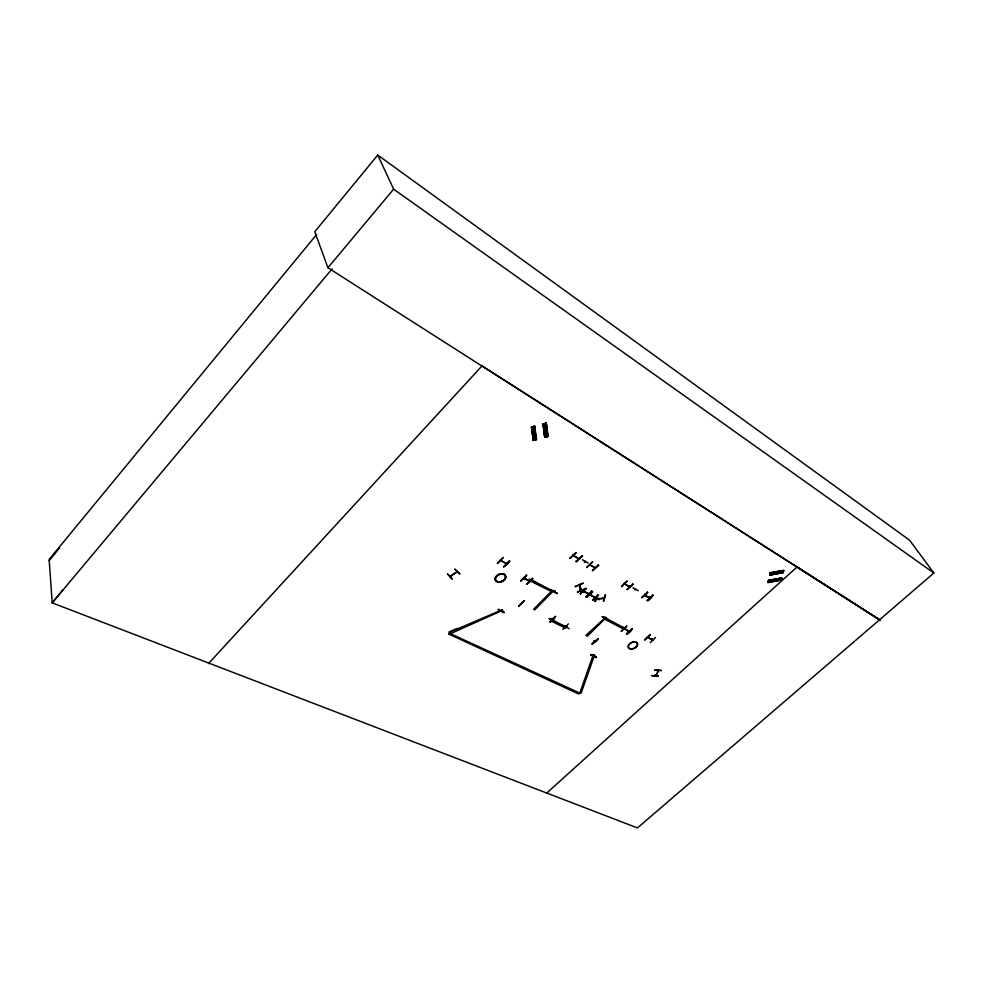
<?xml version="1.0" encoding="UTF-8"?>
<svg xmlns="http://www.w3.org/2000/svg" width="983" height="983" viewBox="0 0 983 983"><rect width="100%" height="100%" fill="white"/><g stroke="black" fill="none" stroke-linecap="round" stroke-linejoin="round"><path stroke-width="1.47" d="M781.768 578.336L768.436 580.99L781.669 578.717L781.829 578.041L768.473 580.314L768.055 582.575L781.264 580.056M781.448 579.614L768.092 581.899L768.079 582.563M768.448 580.953L781.657 578.483M783.168 572.389L769.812 575.03L783.07 572.536L769.812 575.006L769.836 574.367L782.947 572.352M498.344 609.19L498.148 609.804L504.144 612.728M506.761 563.738L500.888 560.752M595.329 601.547L597.504 595.366M523.656 578.323L529.616 581.469L528.78 580.72M451.934 579.048L447.486 573.888L452.315 578.852M573.802 555.886L572.745 555.248L578.754 558.958M566.392 627.031L566.368 626.982M583.263 591.361L583.89 591.692L583.324 590.599M583.361 591.447L583.066 590.844L588.842 594.346L588.067 593.486M590.574 594.899L589.554 594.273M594.555 596.927L595.268 597.787L595.256 596.914M594.641 641.088L594.875 640.744M624.451 628.751L629.194 631.627M620.801 626.835L629.538 631.442L629.206 630.828M647.281 636.898L652.601 640.105L652.515 639.269M652.786 639.859L647.957 637.734L647.994 636.91M769.37 582.047L769.812 580.081M771.114 574.514L771.569 572.536M778.118 578.655L777.578 580.486M781.682 578.668L781.62 577.918L781.276 580.289M783.5 570.496L783.488 571.135L770.131 573.15L783.463 571.172L783.635 570.496L783.082 572.77M579.098 585.303L579.675 585.61L579.134 585.29M657.627 671.07C659.863 668.612 655.219 678.319 654.678 675.382C654.703 677.373 659.335 670.811 657.688 670.001M597.185 595.391L594.985 601.633L597.406 595.133M596.878 598.094L597.308 598.61L596.46 598.635M603.243 597.627C602.837 598.549 604.656 598.88 603.66 597.922M603.451 601.399L605.282 595.17M603.427 601.375L605.651 595.207L605.086 594.912M579.024 558.749L572.942 555.051M448.604 633.986L578.766 694.047L579.798 693.076L593.13 655.133M457.513 628.334L449.157 631.897L449.845 633.408L579.798 693.076L581.199 693.003L594.568 655.071M590.107 564.906L590.181 564.525M584.099 591.496L583.779 590.832L583.718 591.68M501.367 610.959L502.202 610.443L501.416 610.898M657.59 671.082L657.553 670.111M531.828 580.855L531.176 581.457L532.036 580.965M644.811 594.482L645.192 595.551L645.18 594.69M584.332 561.686L585.18 561.44M566.405 626.663C566.699 627.928 567.535 626.503 566.54 626.159L567.093 626.859L566.527 627.314L566.122 626.429L566.147 627.265L566.81 626.724M582.145 590.439L582.133 591.631L582.329 590.365M593.474 655.391C594.199 656.275 594.224 656.202 593.965 655.01M634.981 589.714L635.755 589.296L635.288 588.62M661.399 670.603L654.899 670.074M658.303 676.193L651.545 675.579M551.303 590.242L556.845 593.56L557.029 592.933M555.002 621.403L554.83 622.018L549.337 618.528M554.817 622.006L549.313 618.59M607.519 619.818C599.286 613.613 601.559 618.196 607.691 619.229M607.838 619.536L602.395 616.66L607.764 619.499M596.251 657.123L596.091 657.713L590.808 655.022M449.882 576.456L457.021 571.701M531.95 581.1L531.594 580.302M554.289 591.127C554.904 592.651 554.387 589.345 554.965 591.311M584.59 562.018L585.389 561.588L584.787 562.129M635.682 589.345L635.104 588.706M578.876 584.602L579.368 585.757M622.767 628.727L623.222 627.818M579.638 585.561L579.196 584.492M580.695 589.395L581.444 590.427L579.159 585.217M545.737 436.993L545.123 437.165L543.783 423.636L545.676 437.005C542.26 437.754 550.32 435.739 547.334 436.477M545.442 436.98L543.783 423.636M547.175 436.612L546.167 422.862M545.909 423.255L547.273 436.489L547.85 436.243M535.747 439.561L534.605 426.155L531.41 427.175L533.179 440.433L536.607 439.512L534.605 426.155L535.588 439.77L533.855 426.524L534.543 426.02M533.83 440.249L532.172 426.806L534.211 440.151L533.327 440.212M544.705 437.275L543.034 424.017L546.229 422.985L548.084 436.354M532.467 426.905L533.622 440.31L531.508 426.855M49.236 560.617L59.619 547.814M377.755 155.068L314.781 231.705L327.917 267.745L879.564 619.781L933.85 573.028L909.57 540.171L377.755 155.068L393.63 189.178L933.85 573.028M316.661 234.47L49.15 559.413L52.197 602.862L637.463 827.932L879.564 619.781M62.937 589.861L52.197 602.862L332.131 268.838M327.917 267.745L393.63 189.178M622.743 628.715L604.668 619.106M208.457 663.623L482.051 365.885L879.38 619.499M497.484 563.542L503.247 557.447L497.398 563.308M501.281 560.912L500.138 560.236M503.812 566.822C514.514 555.014 508.776 564.389 503.64 566.515M503.837 566.847L509.452 560.691M448.776 634.477L502.497 610.345M603.771 597.615C604.447 599.003 596.386 598.807 595.735 598.242M551.193 591.41L531.778 581.727L532.688 580.142M526.581 575.276L520.757 580.99L526.495 575.067M569.845 558.405L576.038 552.815L569.857 558.381M570.066 558.491L575.866 552.495M529.259 578.999L534.924 582.366M528.952 581.125L529.837 581.236L523.669 577.549M526.863 584.172C537.529 572.708 531.791 581.825 526.691 583.877M526.888 584.197L532.479 578.213M576.284 561.895C587.146 550.627 581.973 557.951 575.841 561.44M531.987 581.051L531.213 580.978M553.429 590.906L534.703 609.865L533.572 609.3L552.311 590.316M524.099 600.773L518.557 606.192M518.619 606.425L524.258 600.65M586.753 567.609L592.516 561.698M598.659 565.286L592.54 570.804L598.217 564.832M592.38 570.484L598.684 565.323M582.489 559.782L588.153 562.989M554.449 591.729L554.658 590.66M551.574 619.622L566.613 627.129L565.532 628.174L550.48 620.678L551.365 619.143M580.326 593.72L586.237 588.498L580.412 593.941M580.191 593.867L585.929 588.326M589.837 593.044L591.754 591.213M586.962 597.394L592.774 591.975M552.028 619.536L552.409 620.334L552.839 619.634M592.688 600.404L598.635 595.084L592.479 600.097M585.794 592.159L579.724 589.136M621.588 586.654L627.301 580.916L621.502 586.433M562.829 629.427L568.383 623.861M626.945 589.395L632.868 584.16M632.708 583.902L633.175 584.381L627.154 589.702M596.189 598.942L596.312 597.701M569.194 628.678L563.505 625.532M586.065 635.202L604.938 617.988C606.4 616.869 605.589 618.798 604.864 617.385M586.286 635.669L587.342 636.198L605.761 618.061M644.639 594.482C643.73 595.968 651.987 599.986 649.37 597.086M632.991 587.723L638.311 590.709M641.862 597.738L647.613 592.307M647.686 592.405L641.653 597.652L647.502 592.098M623.554 627.301L622.694 628.788L623.308 628.26M594.727 641.137L594.506 640.56M592.208 643.828L598.168 639.048M592.159 643.779L597.934 638.889L592.368 644.098M621.084 626.638L626.269 629.39M622.472 628.162C622.509 629.698 624.328 628.211 622.866 627.805M621.317 631.356L626.859 625.901L621.33 631.332M632.13 628.702C619.573 638.618 631.664 633.089 632.081 628.653M644.774 639.847L650.353 634.674M644.873 639.921L650.255 634.465L644.688 639.626M655.538 637.402L650.218 642.673M546.646 793.146L797.078 566.958L880.51 620.543M654.727 670.283L661.252 670.394M596.62 598.414L596.042 598.328M622.927 628.936L622.915 628.887M459.933 573.777L454.797 569.059M457.218 571.873L450.042 576.616M533.364 440.273L531.889 427.052M536.226 439.61L534.519 426.352M533.904 426.536L535.661 439.757M543.083 424.017L544.852 437.054M543.476 423.919L543.857 423.71M593.941 596.718L599.433 599.679M500.63 560.629L500.335 560.027L506.712 563.8M589.874 564.758L595.489 567.756M583.472 591.164L589.026 594.015M594.764 596.73L595.379 597.762L594.875 596.706M629.267 586.028L629.882 587.06L629.378 586.003M644.909 595.022L650.193 597.873L649.849 597.259M552.581 619.388L551.967 618.356L552.79 619.695M628.542 630.84L629.476 631.418M449.329 632.388L502.227 609.792L502.694 610.824M575.239 586.446L583.042 583.116M575.313 586.642L583.14 583.324M585.217 588.866C579.024 590.992 571.086 595.194 585.18 588.792M603.992 598.487L596.546 598.635M652.503 640.056L652.159 639.085M595.28 597.75L589.898 594.912M644.725 594.494L645.167 595.501M649.886 598.082L649.394 597.209M588.792 594.31L588.264 593.29M624.979 584.394L624.402 583.349M590.07 594.666L595.526 597.517M595.243 568.051L589.726 564.992M454.92 569.304L459.589 573.961M532.049 430.591L535.022 429.632M546.671 426.597L543.587 427.298M533.155 438.885L536.165 438.049M544.68 435.727L547.691 434.904M783.181 572.339L769.75 574.748L770.217 572.77L783.635 570.484L770.254 572.856M781.387 579.872L768.215 581.875M783.574 570.754L770.242 573.187M552.409 620.334L552.483 618.528M605.245 618.172L605.503 617.091M554.486 591.717L554.007 590.98M781.706 578.041L768.473 580.314L768.448 580.978M768.128 582.317L781.153 579.872M593.351 655.6L594.776 655.538M544.066 423.759L543.132 423.685M534.187 440.163L533.179 440.433M655.219 675.481L654.85 675.002M651.532 675.64L658.192 675.948M597.246 598.364L597.308 598.61M596.497 598.672L596.128 597.787M624.561 629.181L624.574 628.383M524.013 578.164L524.431 578.385M629.157 631.651L628.739 630.656M591.029 654.789L596.386 657.43M498.381 609.546L504.316 612.163M590.93 654.543L596.226 657.185M592.307 644.098L598.156 639.011M549.411 618.848L555.137 621.723M552.213 618.909L552.864 619.339M532.897 580.621L553.65 591.385M623.775 627.768L604.717 617.521M647.625 637.525L647.478 636.726M526.655 575.374L520.695 580.756M621.035 626.626L625.852 629.378M551.328 590.169L557.164 593.253M580.904 589.726L583.14 590.93M579.872 589.333L585.475 592.466M629.833 587.023C614.694 577.807 632.941 589.284 629.759 586.2M592.688 562.006L586.667 567.388M581.875 555.997L575.891 561.49M624.168 628.96L623.849 628.358M579.491 585.143L581.444 590.304M782.075 570.607L781.608 572.585M781.178 570.754L780.711 572.733M779.826 570.988L779.359 572.966M778.634 571.197L778.167 573.175M777.283 571.43L776.816 573.396M780.281 578.151L779.814 580.105M779.384 578.299L778.917 580.253M776.853 578.741L776.386 580.695M775.513 578.975L775.046 580.928M652.786 595.01C653.621 595.182 648.178 602.493 647.06 600.392M649.173 597.271L649.444 597.897M634.883 589.272L635.276 589.788L634.711 589.087M629.071 586.212L629.341 586.851M546.327 424.214L543.304 425.037M546.437 425.123L543.415 425.946M546.757 427.666L543.734 428.49M624.942 583.558L625.274 584.221M624.574 583.349L625.077 584.406M546.917 429.018L543.906 429.841M624.193 583.533L624.524 584.197M652.048 639.11L652.589 640.056M647.637 636.726L648.116 637.734M657.848 671.156L657.381 670.492L657.615 671.143M534.727 427.384L531.692 428.207M534.838 428.281L531.803 429.104M535.182 430.824L532.147 431.66M535.354 432.176L532.331 432.999M603.144 597.689L603.39 598.487L603.058 597.91M599.261 599.47L593.757 596.497M595.735 598.156L596.263 598.856M591.705 591.164L592.159 591.643L585.979 596.669M590.316 594.297L590.636 594.961M581.752 590.832L582.133 591.631M594.396 640.584L594.936 641.555L594.199 640.769M565.594 626.196L566.257 627.252M555.37 616.28C556.366 616.636 550.603 623.591 549.718 621.674M523.804 577.574L524.32 578.68L523.411 577.771M505.717 563.148L505.95 563.8M450.693 575.682L450.533 575.51M770.267 573.064L770.193 573.433M534.334 426.401L535.993 439.671M543.206 423.796L544.766 437.251M546.229 422.985L547.863 436.329M546.143 423.194L547.703 436.464M545.553 423.354L547.126 436.624M565.692 626.97L565.643 626.933M591.852 591.422L586.151 596.964L591.852 591.422M555.518 616.538L549.89 621.969L555.542 616.574M652.945 595.256L647.219 600.699L652.97 595.293M632.241 628.911L626.638 634.146L632.266 628.936M590.439 595.145L589.751 594.088L590.378 595.12M624.697 629.218L624.045 628.186L624.66 629.231M498.025 582.01A5.468 3.809 -22.3 0 0 505.766 576.898A5.468 3.809 -22.3 0 0 497.742 575.215A5.468 3.809 -22.3 0 0 498.025 582.01A5.443 3.797 -22.3 0 0 505.754 576.91A5.443 3.797 -22.3 0 0 497.767 575.239A5.443 3.797 -22.3 0 0 498.049 582.01M497.951 581.764A5.431 3.785 -22.3 0 0 505.643 576.677A5.431 3.785 -22.3 0 0 497.668 574.994A5.431 3.785 -22.3 0 0 497.951 581.764A5.468 3.821 -22.3 0 0 505.717 576.763A5.468 3.821 -22.3 0 0 497.681 575.067A5.468 3.821 -22.3 0 0 497.963 581.887M631.565 649.124A4.976 3.182 -25.6 0 0 637.525 643.619A4.976 3.182 -25.6 0 0 629.747 643.914A4.976 3.182 -25.6 0 0 631.565 649.124M631.455 648.891A4.964 3.17 -25.6 0 0 637.402 643.386A4.964 3.17 -25.6 0 0 629.648 643.681A4.964 3.17 -25.6 0 0 631.455 648.891"/></g></svg>
